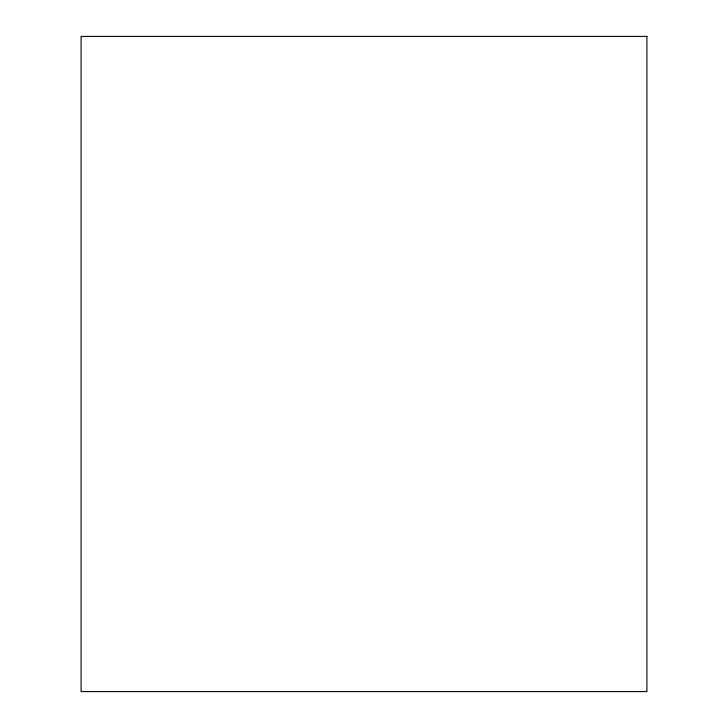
<?xml version="1.0" encoding="UTF-8"?>
<svg xmlns="http://www.w3.org/2000/svg" width="728" height="728" viewBox="0 0 728 728"><rect width="100%" height="100%" fill="white"/><g stroke="black" fill="none" stroke-linecap="round" stroke-linejoin="round"><path stroke-width="1.09" d="M646.928 36.4L81.072 36.4L81.072 691.6L646.928 691.6L646.928 36.4"/></g></svg>
